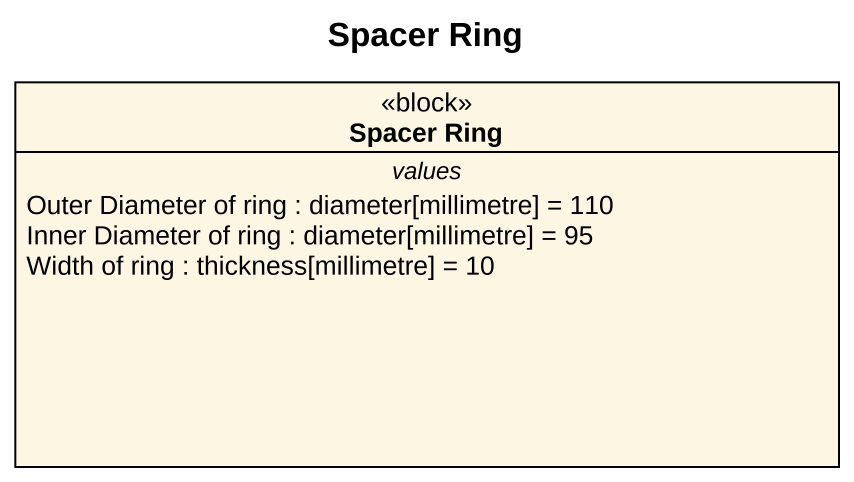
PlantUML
@startuml
title Spacer Ring
hide circle
hide empty members
class "Spacer Ring" as Spacer_Ring <<block>> {
  -- values --
  Outer Diameter of ring : diameter[millimetre] = 110
  Inner Diameter of ring : diameter[millimetre] = 95
  Width of ring : thickness[millimetre] = 10
}
@enduml
